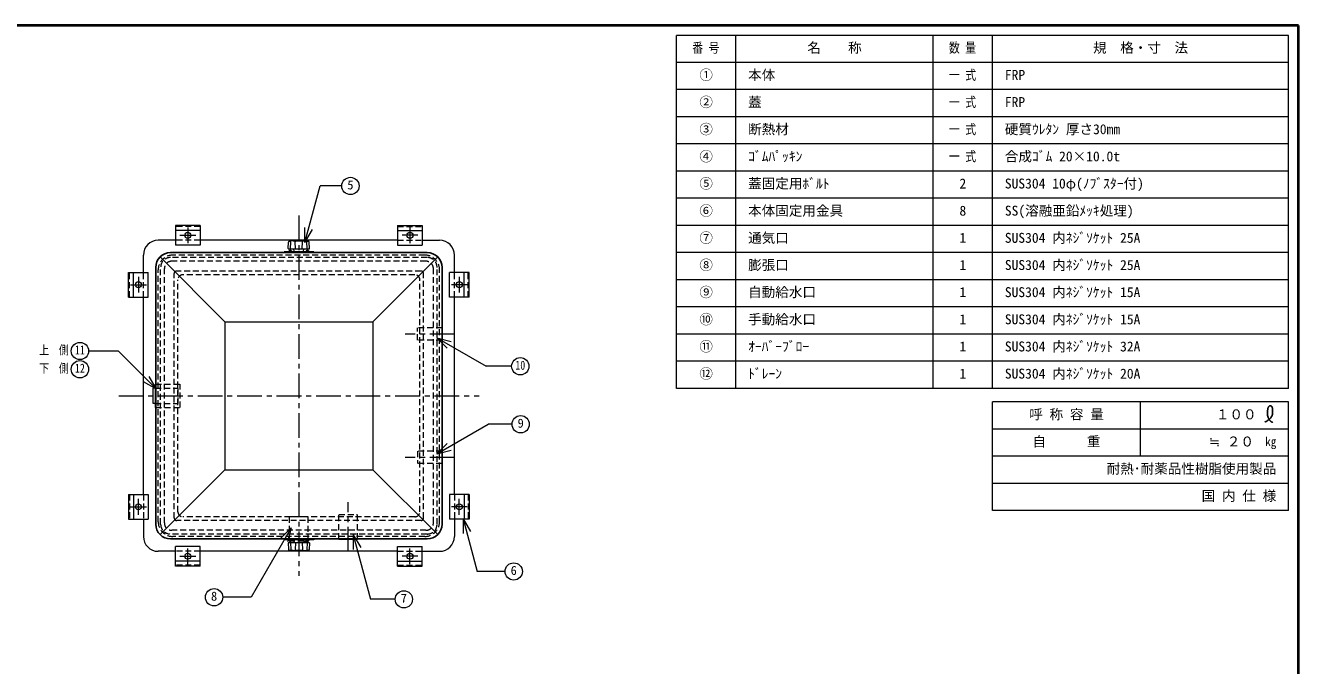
# Model space of a CAD drawing. Units: millimetres at full size, sheet at 1:10; details may follow other scales. Extents: x -2123 to 1927, y -1358 to 1452.
# Drawn here: x -652 to 1927, y 156 to 1452 of the extents above; entities that cross this region are included whole.
import ezdxf
from ezdxf.enums import TextEntityAlignment as Align

# ---------------------------------------------------------------- set-up
doc = ezdxf.new("R2010")
doc.units = ezdxf.units.MM
doc.header["$LTSCALE"] = 10
doc.linetypes.add('CHAIN1', pattern=[8, 5, -1, 1, -1])
doc.linetypes.add('DASHED1', pattern=[1.8, 1.2, -0.6])
doc.layers.add('0-0', color=7, linetype='Continuous', lineweight=18)
doc.styles.add('ＭＳ ゴシック', font='')
doc.styles.get('ＭＳ ゴシック').set_extended_font_data('MS Gothic')

msp = doc.modelspace()

# ---------------------------------------------------------------- linework, layer by layer
at = {"layer": '0-0', "color": 1, "lineweight": 40}
for p, q in [((1927.2, 1451.91), (-2122.8, 1451.91)), ((1927.2, -1358.09), (1927.2, 1451.91))]:
    msp.add_line(p, q, dxfattribs=at)
at = {"layer": '0-0', "color": 3}
for p, q in [((1907.2, 1431.91), (667.2, 1431.91)), ((667.2, 716.91), (667.2, 1431.91)), ((787.2, 716.91), (787.2, 1431.91)), ((1187.2, 716.91), (1187.2, 1431.91)), ((1307.2, 716.91), (1307.2, 1431.91)), ((1907.2, 716.91), (1907.2, 1431.91)), ((1907.2, 1376.91), (667.2, 1376.91)), ((1907.2, 1321.91), (667.2, 1321.91)), ((1907.2, 1266.91), (667.2, 1266.91)), ((1907.2, 1211.91), (667.2, 1211.91)), ((1907.2, 1156.91), (667.2, 1156.91)), ((1907.2, 1101.91), (667.2, 1101.91)), ((1907.2, 1046.91), (667.2, 1046.91)), ((1907.2, 991.91), (667.2, 991.91)), ((1907.2, 936.91), (667.2, 936.91)), ((1907.2, 881.91), (667.2, 881.91)), ((1907.2, 826.91), (667.2, 826.91)), ((1907.2, 771.91), (667.2, 771.91)), ((1907.2, 716.91), (667.2, 716.91)), ((1907.2, 689.41), (1307.2, 689.41)), ((1307.2, 469.41), (1307.2, 689.41)), ((1607.2, 579.41), (1607.2, 689.41)), ((1907.2, 469.41), (1907.2, 689.41)), ((1907.2, 634.41), (1307.2, 634.41)), ((1907.2, 579.41), (1307.2, 579.41)), ((1907.2, 524.41), (1307.2, 524.41)), ((1907.2, 469.41), (1307.2, 469.41))]:
    msp.add_line(p, q, dxfattribs=at)
at = {"layer": '0-0'}
for p, q in [((-85.45, 1012.59), (-54.83, 1126.83)), ((-10.89, 1126.83), (-54.83, 1126.83)), ((-347.8, 1036.88), (-347.8, 1006.91)), ((-297.8, 1036.88), (-347.8, 1036.88)), ((-297.8, 1036.88), (-297.8, 1006.91)), ((-85.45, 1012.59), (-85.45, 1042.59)), ((-85.45, 1012.59), (-70.45, 1038.57)), ((102.2, 1036.88), (102.2, 1006.91)), ((102.2, 1036.88), (152.2, 1036.88)), ((152.2, 1036.88), (152.2, 1006.91)), ((-347.8, 1016.91), (-382.8, 1016.91)), ((-297.8, 1006.91), (-347.8, 1006.91)), ((102.2, 1016.91), (-297.8, 1016.91)), ((-119.26, 999.93), (-118.84, 1013.08)), ((-109.56, 1015.4), (-116.95, 1015.01)), ((-114.74, 999.41), (-114.25, 1013.96)), ((-109.04, 1015.41), (-86.56, 1015.41)), ((-104.66, 999.41), (-105.14, 1013.96)), ((-90.95, 999.41), (-90.46, 1013.96)), ((-86.04, 1015.4), (-78.66, 1015.01)), ((-80.87, 999.41), (-81.35, 1013.96)), ((-76.34, 999.93), (-76.76, 1013.08)), ((102.2, 1006.91), (152.2, 1006.91)), ((152.2, 1016.91), (187.2, 1016.91)), ((-412.8, 951.91), (-412.8, 986.91)), ((-127.8, 991.91), (-127.8, 993.41)), ((-67.8, 993.41), (-127.8, 993.41)), ((-118.76, 999.41), (-76.84, 999.41)), ((-112.8, 995.41), (-117.8, 995.41)), ((-117.8, 995.41), (-117.8, 993.41)), ((-115.3, 995.41), (-115.3, 993.41)), ((-113.8, 995.41), (-113.8, 996.92)), ((-112.8, 995.41), (-112.8, 993.41)), ((-107.34, 993.87), (-107.8, 999.41)), ((-88.26, 993.87), (-87.8, 999.41)), ((-82.8, 995.41), (-77.8, 995.41)), ((-82.8, 995.41), (-82.8, 993.41)), ((-81.8, 995.41), (-81.8, 996.92)), ((-80.3, 995.41), (-80.3, 993.41)), ((-77.8, 995.41), (-77.8, 993.41)), ((-67.8, 991.91), (-67.8, 993.41)), ((217.2, 951.91), (217.2, 986.91)), ((-432.77, 951.91), (-402.8, 951.91)), ((-432.77, 901.91), (-432.77, 951.91)), ((-402.8, 901.91), (-402.8, 951.91)), ((207.2, 901.91), (207.2, 951.91)), ((237.17, 951.91), (207.2, 951.91)), ((237.17, 901.91), (237.17, 951.91)), ((-432.77, 901.91), (-402.8, 901.91)), ((-412.8, 501.91), (-412.8, 901.91)), ((237.17, 901.91), (207.2, 901.91)), ((217.2, 501.91), (217.2, 901.91)), ((192.2, 839.41), (192.79, 839.41)), ((192.79, 814.41), (192.79, 839.41)), ((181.44, 819.57), (202.65, 798.36)), ((181.44, 819.57), (210.41, 811.81)), ((181.44, 819.57), (281.82, 761.62)), ((192.2, 814.41), (192.79, 814.41)), ((-523.82, 792.61), (-463.89, 792.61)), ((-386.29, 715.01), (-463.89, 792.61)), ((333.23, 761.62), (281.82, 761.62)), ((-386.29, 715.01), (-412.27, 730.01)), ((-386.29, 715.01), (-401.29, 740.99)), ((-387.8, 725.41), (-388.52, 725.41)), ((-388.52, 678.41), (-388.52, 725.41)), ((-387.8, 678.41), (-388.52, 678.41)), ((181.44, 584.26), (285.33, 644.24)), ((334.03, 644.24), (285.33, 644.24)), ((181.44, 584.26), (202.65, 605.47)), ((181.44, 584.26), (210.41, 592.02)), ((192.2, 589.41), (192.79, 589.41)), ((192.79, 589.41), (192.79, 564.41)), ((192.2, 564.41), (192.79, 564.41)), ((-432.77, 501.91), (-402.8, 501.91)), ((-432.77, 501.91), (-432.77, 451.91)), ((-402.8, 501.91), (-402.8, 451.91)), ((207.2, 501.91), (207.2, 451.91)), ((237.17, 501.91), (207.2, 501.91)), ((237.17, 501.91), (237.17, 451.91)), ((-432.77, 451.91), (-402.8, 451.91)), ((-412.8, 451.91), (-412.8, 416.91)), ((237.17, 451.91), (207.2, 451.91)), ((217.2, 451.91), (217.2, 416.91)), ((234.99, 452.87), (234.99, 422.87)), ((234.99, 452.87), (263.62, 346.04)), ((234.99, 452.87), (249.99, 426.89)), ((-113.16, 434.75), (-134.37, 413.54)), ((-113.16, 434.75), (-120.92, 405.78)), ((12.4, 420.54), (12.4, 390.54)), ((12.4, 420.54), (27.4, 394.55)), ((12.4, 420.54), (47.47, 289.66)), ((-347.8, 386.91), (-382.8, 386.91)), ((-297.8, 396.91), (-347.8, 396.91)), ((-347.8, 366.94), (-347.8, 396.91)), ((-297.8, 366.94), (-297.8, 396.91)), ((102.2, 386.91), (-297.8, 386.91)), ((-127.8, 411.91), (-127.8, 410.41)), ((-67.8, 410.41), (-127.8, 410.41)), ((-119.26, 403.9), (-118.84, 390.75)), ((-118.76, 404.41), (-76.84, 404.41)), ((-117.8, 408.41), (-117.8, 410.41)), ((-112.8, 408.41), (-117.8, 408.41)), ((-109.56, 388.43), (-116.95, 388.82)), ((-115.3, 408.41), (-115.3, 410.41)), ((-114.74, 404.41), (-114.25, 389.87)), ((-113.8, 408.41), (-113.8, 406.9)), ((-112.8, 408.41), (-112.8, 410.41)), ((-109.04, 388.41), (-86.56, 388.41)), ((-107.34, 409.95), (-107.8, 404.41)), ((-104.66, 404.41), (-105.14, 389.87)), ((-90.95, 404.41), (-90.46, 389.87)), ((-88.26, 409.95), (-87.8, 404.41)), ((-86.04, 388.43), (-78.66, 388.82)), ((-82.8, 408.41), (-82.8, 410.41)), ((-82.8, 408.41), (-77.8, 408.41)), ((-81.8, 408.41), (-81.8, 406.9)), ((-80.87, 404.41), (-81.35, 389.87)), ((-80.3, 408.41), (-80.3, 410.41)), ((-77.8, 408.41), (-77.8, 410.41)), ((-76.34, 403.9), (-76.76, 390.75)), ((-67.8, 411.91), (-67.8, 410.41)), ((-16.8, 411.19), (-16.8, 411.91)), ((-16.8, 411.19), (21.2, 411.19)), ((21.2, 411.19), (21.2, 411.91)), ((102.2, 396.91), (152.2, 396.91)), ((102.2, 366.94), (102.2, 396.91)), ((152.2, 366.94), (152.2, 396.91)), ((152.2, 386.91), (187.2, 386.91)), ((-297.8, 366.94), (-347.8, 366.94)), ((102.2, 366.94), (152.2, 366.94)), ((319.94, 346.04), (263.62, 346.04)), ((97.38, 289.66), (47.47, 289.66))]:
    msp.add_line(p, q, dxfattribs=at)
at = {"layer": '0-0', "color": 4, "linetype": 'CHAIN1', "lineweight": 9}
for p, q in [((-97.8, 1066.91), (-97.8, 336.91)), ((-322.8, 1042.91), (-322.8, 1010.91)), ((127.2, 1042.91), (127.2, 1010.91)), ((-338.8, 1026.91), (-306.8, 1026.91)), ((143.2, 1026.91), (111.2, 1026.91)), ((-422.8, 942.91), (-422.8, 910.91)), ((227.2, 942.91), (227.2, 910.91)), ((-438.8, 926.91), (-406.8, 926.91)), ((243.2, 926.91), (211.2, 926.91)), ((217.79, 826.91), (117.79, 826.91)), ((-462.8, 701.91), (267.2, 701.91)), ((217.79, 576.91), (117.79, 576.91)), ((-422.8, 460.91), (-422.8, 492.91)), ((227.2, 460.91), (227.2, 492.91)), ((-438.8, 476.91), (-406.8, 476.91)), ((2.2, 386.19), (2.2, 486.19)), ((243.2, 476.91), (211.2, 476.91)), ((-322.8, 360.91), (-322.8, 392.91)), ((127.2, 360.91), (127.2, 392.91)), ((-338.8, 376.91), (-306.8, 376.91)), ((143.2, 376.91), (111.2, 376.91))]:
    msp.add_line(p, q, dxfattribs=at)
at = {"layer": '0-0', "color": 4, "lineweight": 9}
for p, q in [((-297.8, 1046.97), (-347.8, 1046.97)), ((-347.8, 1046.97), (-347.8, 1036.88)), ((-297.8, 1046.97), (-297.8, 1036.88)), ((102.2, 1046.97), (152.2, 1046.97)), ((102.2, 1046.97), (102.2, 1036.88)), ((152.2, 1046.97), (152.2, 1036.88)), ((-247.8, 851.91), (-379.01, 983.13)), ((247.25, 951.91), (237.17, 951.91)), ((247.25, 901.91), (247.25, 951.91)), ((-442.86, 901.91), (-432.77, 901.91)), ((247.25, 901.91), (237.17, 901.91)), ((-247.8, 851.91), (-247.8, 551.91)), ((52.2, 851.91), (52.2, 551.91)), ((-388.52, 717.41), (-392.64, 717.41)), ((-392.64, 686.41), (-392.64, 717.41)), ((-388.52, 686.41), (-392.64, 686.41)), ((-247.8, 551.91), (-379.01, 420.7)), ((-247.8, 551.91), (52.2, 551.91)), ((52.2, 551.91), (183.41, 420.7)), ((-442.86, 501.91), (-442.86, 451.91)), ((-442.86, 501.91), (-432.77, 501.91)), ((247.25, 501.91), (237.17, 501.91)), ((247.25, 501.91), (247.25, 451.91)), ((-442.86, 451.91), (-432.77, 451.91)), ((247.25, 451.91), (237.17, 451.91)), ((-107.54, 407.56), (-113.8, 407.56)), ((-88.06, 407.56), (-81.8, 407.56)), ((-347.8, 356.86), (-347.8, 366.94)), ((-297.8, 356.86), (-297.8, 366.94)), ((102.2, 356.86), (102.2, 366.94)), ((152.2, 356.86), (152.2, 366.94)), ((-297.8, 356.86), (-347.8, 356.86)), ((102.2, 356.86), (152.2, 356.86))]:
    msp.add_line(p, q, dxfattribs=at)
at = {"layer": '0-0', "color": 4, "linetype": 'DASHED1', "lineweight": 9}
for p, q in [((-297.8, 1044.73), (-347.8, 1044.73)), ((102.2, 1044.73), (152.2, 1044.73)), ((-297.8, 1016.91), (-347.8, 1016.91)), ((102.2, 1016.91), (152.2, 1016.91)), ((162.22, 981.93), (-357.82, 981.93)), ((-377.82, 441.9), (-377.82, 961.93)), ((-370.31, 444.4), (-370.31, 959.42)), ((159.71, 974.42), (-355.31, 974.42)), ((149.71, 954.42), (-345.31, 954.42)), ((174.71, 444.4), (174.71, 959.42)), ((182.22, 441.9), (182.22, 961.93)), ((-440.62, 901.91), (-440.62, 951.91)), ((-412.8, 901.91), (-412.8, 951.91)), ((-350.31, 454.4), (-350.31, 949.42)), ((-342.83, 466.89), (-342.83, 936.94)), ((137.22, 946.94), (-332.83, 946.94)), ((147.22, 466.89), (147.22, 936.94)), ((154.71, 454.4), (154.71, 949.42)), ((217.2, 901.91), (217.2, 951.91)), ((245.02, 901.91), (245.02, 951.91)), ((142.79, 814.41), (142.79, 839.41)), ((192.2, 839.41), (142.79, 839.41)), ((192.2, 814.41), (142.79, 814.41)), ((-387.8, 725.41), (-338.52, 725.41)), ((-338.52, 678.41), (-338.52, 725.41)), ((-388.52, 717.41), (-342.64, 717.41)), ((-342.64, 686.41), (-342.64, 717.41)), ((-388.52, 686.41), (-342.64, 686.41)), ((-387.8, 678.41), (-338.52, 678.41)), ((142.79, 589.41), (142.79, 564.41)), ((192.2, 589.41), (142.79, 589.41)), ((192.2, 564.41), (142.79, 564.41)), ((-440.62, 501.91), (-440.62, 451.91)), ((-412.8, 501.91), (-412.8, 451.91)), ((217.2, 501.91), (217.2, 451.91)), ((245.02, 501.91), (245.02, 451.91)), ((149.71, 449.4), (-345.31, 449.4)), ((137.22, 456.89), (-332.83, 456.89)), ((-78.8, 408.41), (-78.8, 457.56)), ((-16.8, 461.19), (21.2, 461.19)), ((-16.8, 411.91), (-16.8, 461.19)), ((21.2, 411.91), (21.2, 461.19)), ((162.22, 421.9), (-357.82, 421.9)), ((159.71, 429.4), (-355.31, 429.4)), ((-297.8, 386.91), (-347.8, 386.91)), ((-113.8, 407.56), (-116.8, 407.56)), ((-88.06, 407.56), (-107.54, 407.56)), ((-81.8, 407.56), (-78.8, 407.56)), ((102.2, 386.91), (152.2, 386.91)), ((-297.8, 359.09), (-347.8, 359.09)), ((102.2, 359.09), (152.2, 359.09))]:
    msp.add_line(p, q, dxfattribs=at)
at = {"layer": '0-0', "color": 5, "lineweight": 25}
for p, q in [((162.2, 991.91), (-357.8, 991.91)), ((-387.8, 441.91), (-387.8, 961.91)), ((192.2, 441.91), (192.2, 961.91)), ((162.2, 411.91), (-357.8, 411.91))]:
    msp.add_line(p, q, dxfattribs=at)
at = {"layer": '0-0', "linetype": 'DASHED1'}
for p, q in [((157.2, 986.91), (-352.8, 986.91)), ((-382.8, 446.91), (-382.8, 956.91)), ((187.2, 446.91), (187.2, 956.91)), ((157.2, 416.91), (-352.8, 416.91))]:
    msp.add_line(p, q, dxfattribs=at)
at = {"layer": '0-0', "color": 4, "lineweight": 9}
for points in [[(-247.8, 851.91), (52.2, 851.91), (183.41, 983.13)], [(-442.86, 901.91), (-442.86, 951.91), (-432.77, 951.91)]]:
    msp.add_lwpolyline(points, dxfattribs=at)
at = {"layer": '0-0'}
for points in [[(-116.8, 995.41), (-116.8, 996.92), (-113.8, 996.92)], [(-78.8, 995.41), (-78.8, 996.92), (-81.8, 996.92)], [(-113.16, 434.75), (-194.5, 293.87), (-252.02, 293.87)], [(-116.8, 408.41), (-116.8, 406.9), (-113.8, 406.9)], [(-78.8, 408.41), (-78.8, 406.9), (-81.8, 406.9)]]:
    msp.add_lwpolyline(points, dxfattribs=at)
at = {"layer": '0-0', "color": 5, "lineweight": 25}
for points in [[(1859, 648.38), (1859.87, 648.88), (1861.36, 649.75), (1862.84, 650.64), (1864.3, 651.57), (1865.73, 652.55), (1867.13, 653.59), (1867.91, 654.22), (1868.49, 654.72), (1869.45, 655.61), (1870.37, 656.55), (1871.22, 657.55), (1871.99, 658.59), (1872.68, 659.7), (1873.03, 660.36), (1873.28, 660.9), (1873.66, 661.86), (1873.98, 662.85), (1874.23, 663.86), (1874.43, 664.88), (1874.58, 665.91), (1874.64, 666.5), (1874.68, 667.12), (1874.73, 668.18), (1874.74, 669.24), (1874.72, 670.3), (1874.69, 671.37), (1874.66, 672.45), (1874.64, 673.08), (1874.62, 673.74), (1874.58, 674.88), (1874.48, 676.02), (1874.31, 677.13), (1874, 678.21), (1873.54, 679.23), (1873.17, 679.8), (1872.94, 680.11), (1872.5, 680.6), (1872, 681.04), (1871.46, 681.41)], [(1871.46, 681.41), (1870.89, 681.68), (1870.3, 681.83), (1869.96, 681.85), (1869.67, 681.83), (1869.19, 681.72), (1868.71, 681.54), (1868.25, 681.28), (1867.81, 680.97), (1867.4, 680.61), (1867.18, 680.39), (1866.88, 680.04), (1866.42, 679.41), (1866.03, 678.74), (1865.71, 678.04), (1865.45, 677.32), (1865.24, 676.58), (1865.14, 676.15), (1865.02, 675.61), (1864.85, 674.66), (1864.72, 673.72), (1864.62, 672.77), (1864.53, 671.81), (1864.45, 670.86), (1864.4, 670.3), (1864.35, 669.64), (1864.25, 668.5), (1864.18, 667.35), (1864.13, 666.21), (1864.13, 665.07), (1864.19, 663.94), (1864.26, 663.29), (1864.34, 662.72), (1864.54, 661.75), (1864.78, 660.78), (1865.08, 659.83), (1865.42, 658.89), (1865.79, 657.97), (1866.01, 657.44), (1866.18, 657.06)], [(1866.18, 657.06), (1866.49, 656.4), (1866.8, 655.76), (1867.13, 655.12), (1867.48, 654.49), (1867.84, 653.86), (1868.06, 653.49), (1868.32, 653.07), (1868.79, 652.35), (1869.29, 651.65), (1869.83, 650.99), (1870.41, 650.37), (1871.03, 649.83), (1871.42, 649.55), (1871.75, 649.33), (1872.35, 649.01), (1872.98, 648.73), (1873.63, 648.48), (1874.3, 648.26), (1874.97, 648.05), (1875.37, 647.94)]]:
    msp.add_lwpolyline(points, dxfattribs=at)
at = {"layer": '0-0', "color": 4, "linetype": 'DASHED1', "lineweight": 9}
msp.add_lwpolyline([(-116.8, 408.41), (-116.8, 457.56), (-78.8, 457.56)], dxfattribs=at)
at = {"layer": '0-0'}
for centre, radius in [((6.61, 1126.83), 17.5), ((-322.8, 1026.91), 6), ((127.2, 1026.91), 6), ((-422.8, 926.91), 6), ((227.2, 926.91), 6), ((-541.32, 792.61), 17.5), ((350.73, 761.62), 17.5), ((-541.32, 755.61), 17.5), ((351.53, 644.24), 17.5), ((-422.8, 476.91), 6), ((227.2, 476.91), 6), ((-322.8, 376.91), 6), ((127.2, 376.91), 6), ((337.44, 346.04), 17.5), ((-269.52, 293.87), 17.5), ((114.88, 289.66), 17.5)]:
    msp.add_circle(centre, radius, dxfattribs=at)
for centre, radius, start, end in [((-382.8, 986.91), 30, 90, 180), ((-116.84, 1013.01), 2, 93.01913, 178.15415), ((-117.31, 1012.34), 2.07, 93.02757, 128.73305), ((-117.23, 1004.46), 9.96, 72.62002, 91.09064), ((-109.04, 1005.41), 10, 90, 93.01913), ((-104.64, 1013.98), 0.5, 97.29873, 181.90915), ((-97.8, 960.58), 54.34, 82.70127, 97.29873), ((-90.96, 1013.98), 0.5, 358.09085, 82.70127), ((-86.56, 1005.41), 10, 86.98087, 90), ((-78.38, 1004.46), 9.96, 88.90936, 107.37998), ((-78.76, 1013.01), 2, 1.84585, 86.98087), ((-78.3, 1012.34), 2.07, 51.26695, 86.97243), ((187.2, 986.91), 30, 0, 90), ((-118.76, 999.91), 0.5, 178.15415, 270), ((-106.84, 993.91), 0.5, 184.76364, 270), ((-88.76, 993.91), 0.5, 270, 355.23636), ((-76.84, 999.91), 0.5, 270, 1.84585), ((-382.8, 416.91), 30, 180, 270), ((187.2, 416.91), 30, 270, 0), ((-118.76, 403.91), 0.5, 90, 181.84585), ((-116.84, 390.81), 2, 181.84585, 266.98087), ((-117.31, 391.48), 2.07, 231.26695, 266.97243), ((-117.23, 399.37), 9.96, 268.90936, 287.37998), ((-109.04, 398.41), 10, 266.98087, 270), ((-106.84, 409.91), 0.5, 90, 175.23636), ((-104.64, 389.85), 0.5, 178.09085, 262.70127), ((-97.8, 443.25), 54.34, 262.70127, 277.29873), ((-90.96, 389.85), 0.5, 277.29873, 1.90915), ((-88.76, 409.91), 0.5, 4.76364, 90), ((-86.56, 398.41), 10, 270, 273.01913), ((-78.38, 399.37), 9.96, 252.62002, 271.09064), ((-78.76, 390.81), 2, 273.01913, 358.15415), ((-78.3, 391.48), 2.07, 273.02757, 308.73305), ((-76.84, 403.91), 0.5, 358.15415, 90)]:
    msp.add_arc(centre, radius, start, end, dxfattribs=at)
at = {"layer": '0-0', "color": 5, "lineweight": 25}
for centre, start, end in [((-357.8, 961.91), 90, 180), ((162.2, 961.91), 0, 90), ((-357.8, 441.91), 180, 270), ((162.2, 441.91), 270, 0)]:
    msp.add_arc(centre, 30, start, end, dxfattribs=at)
at = {"layer": '0-0', "linetype": 'DASHED1'}
for centre, start, end in [((-352.8, 956.91), 90, 180), ((157.2, 956.91), 0, 90), ((-352.8, 446.91), 180, 270), ((157.2, 446.91), 270, 0)]:
    msp.add_arc(centre, 30, start, end, dxfattribs=at)
at = {"layer": '0-0', "color": 4, "linetype": 'DASHED1', "lineweight": 9}
for centre, radius, start, end in [((-357.82, 961.93), 20, 90, 180), ((162.22, 961.93), 20, 0, 90), ((-355.31, 959.42), 15, 90, 180), ((-345.31, 949.42), 5, 90, 180), ((149.71, 949.42), 5, 0, 90), ((159.71, 959.42), 15, 0, 90), ((-332.83, 936.94), 10, 90, 180), ((137.22, 936.94), 10, 0, 90), ((-332.83, 466.89), 10, 180, 270), ((137.22, 466.89), 10, 270, 0), ((-357.82, 441.9), 20, 180, 270), ((-355.31, 444.4), 15, 180, 270), ((-345.31, 454.4), 5, 180, 270), ((149.71, 454.4), 5, 270, 0), ((159.71, 444.4), 15, 270, 0), ((162.22, 441.9), 20, 270, 0)]:
    msp.add_arc(centre, radius, start, end, dxfattribs=at)

# ---------------------------------------------------------------- texts
at = {"layer": '0-0', "style": 'ＭＳ ゴシック'}
for s, height, width, p in [('番 号', 20.16, 0.8, (699.07, 1390.66)), ('数 量', 20.16, 0.8, (1219.07, 1390.66)), ('一 式', 20.16, 0.8, (1219.07, 1335.66)), ('一 式', 20.16, 0.8, (1219.07, 1280.66)), ('一 式', 20.16, 0.8, (1219.07, 1225.66)), ('一 式', 20.16, 0.8, (1219.07, 1170.66)), ('上\u3000側', 18.33, 0.8, (-623.82, 780.11)), ('11', 18.33, 0.8, (-551.32, 780.11)), ('下\u3000側', 18.33, 0.8, (-623.82, 743.11)), ('12', 18.33, 0.8, (-551.32, 743.11)), ('10', 18.33, 0.8, (340.73, 749.12)), ('㎏', 18.33, 0.9, (1859.7, 594.41))]:
    msp.add_text(s, height=height, dxfattribs=dict(at, width=width)).set_placement(p, align=Align.BOTTOM_LEFT)
for s, height, p in [('名\u3000\u3000称', 20.16, (932.2, 1390.66)), ('規\u3000格・寸\u3000法', 20.16, (1510.95, 1390.66)), ('①', 20.16, (713.45, 1335.66)), ('本体', 20.16, (812.2, 1335.66)), ('FRP', 20.16, (1332.2, 1335.66)), ('②', 20.16, (713.45, 1280.66)), ('蓋', 20.16, (812.2, 1280.66)), ('FRP', 20.16, (1332.2, 1280.66)), ('③', 20.16, (713.45, 1225.66)), ('断熱材', 20.16, (812.2, 1225.66)), ('硬質ｳﾚﾀﾝ 厚さ30mm', 20.16, (1332.2, 1225.66)), ('④', 20.16, (713.45, 1170.66)), ('ｺﾞﾑﾊﾟｯｷﾝ', 20.16, (812.2, 1170.66)), ('合成ｺﾞﾑ 20×10.0t', 20.16, (1332.2, 1170.66)), ('5', 18.33, (0.36, 1114.33)), ('⑤', 20.16, (713.45, 1115.66)), ('蓋固定用ﾎﾞﾙﾄ', 20.16, (812.2, 1115.66)), ('2', 20.16, (1240.32, 1115.66)), ('SUS304 10φ(ﾉﾌﾞｽﾀｰ付)', 20.16, (1332.2, 1115.66)), ('⑥', 20.16, (713.45, 1060.66)), ('本体固定用金具', 20.16, (812.2, 1060.66)), ('8', 20.16, (1240.32, 1060.66)), ('SS(溶融亜鉛ﾒｯｷ処理)', 20.16, (1332.2, 1060.66)), ('⑦', 20.16, (713.45, 1005.66)), ('通気口', 20.16, (812.2, 1005.66)), ('SUS304 内ﾈｼﾞｿｹｯﾄ 25A', 20.16, (1332.2, 1005.66)), ('1', 20.16, (1240.32, 1005.66)), ('⑧', 20.16, (713.45, 950.66)), ('SUS304 内ﾈｼﾞｿｹｯﾄ 25A', 20.16, (1332.2, 950.66)), ('膨張口', 20.16, (812.2, 950.66)), ('1', 20.16, (1240.32, 950.66)), ('⑨', 20.16, (713.45, 895.66)), ('自動給水口', 20.16, (812.2, 895.66)), ('1', 20.16, (1240.32, 895.66)), ('SUS304 内ﾈｼﾞｿｹｯﾄ 15A', 20.16, (1332.2, 895.66)), ('⑩', 20.16, (713.45, 840.66)), ('手動給水口', 20.16, (812.2, 840.66)), ('1', 20.16, (1240.32, 840.66)), ('SUS304 内ﾈｼﾞｿｹｯﾄ 15A', 20.16, (1332.2, 840.66)), ('⑪', 20.16, (713.45, 785.66)), ('ｵｰﾊﾞｰﾌﾞﾛｰ', 20.16, (812.2, 785.66)), ('1', 20.16, (1240.32, 785.66)), ('SUS304 内ﾈｼﾞｿｹｯﾄ 32A', 20.16, (1332.2, 785.66)), ('⑫', 20.16, (713.45, 730.66)), ('ﾄﾞﾚｰﾝ', 20.16, (812.2, 730.66)), ('1', 20.16, (1240.32, 730.66)), ('SUS304 内ﾈｼﾞｿｹｯﾄ 20A', 20.16, (1332.2, 730.66)), ('呼 称 容 量', 20.16, (1381.57, 648.16)), ('１００', 20.16, (1759.7, 648.16)), ('9', 18.33, (345.28, 631.74)), ('自\u3000\u3000\u3000重', 20.16, (1388.45, 593.16)), ('≒ ２０', 20.16, (1745.95, 593.16)), ('耐熱･耐薬品性樹脂使用製品', 20.16, (1538.45, 538.16)), ('国 内 仕 様', 20.16, (1730.95, 483.16)), ('6', 18.33, (331.19, 333.54)), ('8', 18.33, (-275.77, 281.37)), ('7', 18.33, (108.63, 277.16))]:
    msp.add_text(s, height=height, dxfattribs=at).set_placement(p, align=Align.BOTTOM_LEFT)

doc.saveas('drawing.dxf')
